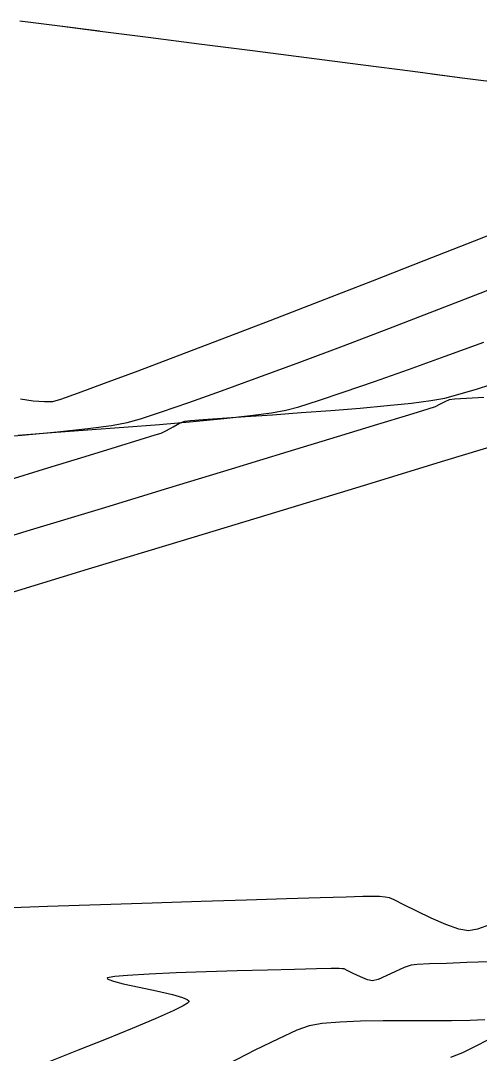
# Model space of a CAD drawing. Header units: metres. Extents: x 708868 to 711043, y 5411316 to 5413138.
# Drawn here: x 709926 to 709954.3, y 5411840.8 to 5411904.6 of the extents above; entities that cross this region are included whole.
import ezdxf

# ---------------------------------------------------------------- set-up
doc = ezdxf.new("R2010")
doc.units = ezdxf.units.M
for name, color, linetype in [('Rionegro 2010_Contours', 7, 'Continuous'), ('Rionegro 2014_Contours', 7, 'Continuous'), ('Rionegro 2018_Contours', 7, 'Continuous')]:
    doc.layers.add(name, color=color, linetype=linetype)

msp = doc.modelspace()

# ---------------------------------------------------------------- linework, layer by layer
at = {"layer": 'Rionegro 2010_Contours'}
for points in [[(709925.906, 5411904.551, 239), (709928.205, 5411904.254, 239), (709930.806, 5411903.918, 239)], [(709951.303, 5411901.274, 239), (709953.176, 5411901.032, 239), (709955.978, 5411900.67, 239)], [(709925.951, 5411881.209, 238), (709926.735, 5411881.103, 238), (709927.428, 5411881.043, 238), (709927.945, 5411881.05, 238), (709928.427, 5411881.198, 238), (709929.512, 5411881.583, 238), (709931.125, 5411882.176, 238), (709933.189, 5411882.949, 238), (709935.629, 5411883.873, 238), (709938.37, 5411884.918, 238), (709941.335, 5411886.057, 238), (709944.45, 5411887.26, 238), (709947.639, 5411888.498, 238), (709950.826, 5411889.743, 238), (709953.936, 5411890.965, 238), (709956.893, 5411892.136, 238)], [(709923.58, 5411878.763, 237), (709926.024, 5411878.979, 237), (709928.221, 5411879.19, 237), (709930.089, 5411879.391, 237), (709931.547, 5411879.581, 237), (709932.513, 5411879.754, 237), (709933.341, 5411879.989, 237), (709934.628, 5411880.409, 237), (709936.314, 5411880.992, 237), (709938.34, 5411881.714, 237), (709940.646, 5411882.553, 237), (709943.171, 5411883.488, 237), (709945.856, 5411884.495, 237), (709948.642, 5411885.554, 237), (709951.468, 5411886.64, 237), (709954.274, 5411887.733, 237), (709957.001, 5411888.81, 237)], [(709925.807, 5411878.98, 236), (709927.885, 5411879.131, 236), (709930.077, 5411879.294, 236), (709932.308, 5411879.466, 236), (709934.504, 5411879.643, 236), (709936.588, 5411879.823, 236), (709938.485, 5411880.003, 236), (709940.121, 5411880.18, 236), (709941.419, 5411880.349, 236), (709942.305, 5411880.509, 236), (709943.107, 5411880.732, 236), (709944.325, 5411881.117, 236), (709945.897, 5411881.642, 236), (709947.763, 5411882.287, 236), (709949.859, 5411883.029, 236), (709952.124, 5411883.849, 236), (709954.497, 5411884.723, 236)], [(709922.059, 5411871.752, 234), (709926.568, 5411873.125, 234), (709930.94, 5411874.457, 234), (709935.096, 5411875.723, 234), (709938.957, 5411876.9, 234), (709942.444, 5411877.964, 234), (709945.479, 5411878.891, 234), (709947.983, 5411879.656, 234), (709949.877, 5411880.235, 234), (709951.083, 5411880.605, 234), (709951.521, 5411880.741, 234), (709951.79, 5411880.878, 234), (709952.119, 5411881.058, 234), (709952.39, 5411881.18, 234), (709952.704, 5411881.209, 234), (709953.443, 5411881.256, 234), (709954.503, 5411881.32, 234)], [(709924.22, 5411868.917, 233), (709930.141, 5411870.719, 233), (709935.996, 5411872.5, 233), (709941.679, 5411874.23, 233), (709947.087, 5411875.875, 233), (709952.113, 5411877.406, 233), (709956.655, 5411878.788, 233)], [(709954.916, 5411848.782, 233), (709954.112, 5411848.497, 233), (709953.554, 5411848.39, 233), (709952.957, 5411848.502, 233), (709952.161, 5411848.787, 233), (709951.266, 5411849.178, 233), (709950.371, 5411849.606, 233), (709949.576, 5411850.004, 233), (709948.98, 5411850.304, 233), (709948.684, 5411850.436, 233), (709948.416, 5411850.475, 233), (709948.066, 5411850.499, 233), (709947.713, 5411850.511, 233), (709947.439, 5411850.516, 233), (709947.047, 5411850.506, 233), (709946.014, 5411850.477, 233), (709944.422, 5411850.431, 233), (709942.35, 5411850.369, 233), (709939.879, 5411850.293, 233), (709937.089, 5411850.205, 233), (709934.061, 5411850.106, 233), (709930.873, 5411849.999, 233), (709927.608, 5411849.886, 233), (709924.345, 5411849.767, 233)], [(709954.848, 5411846.487, 234), (709953.468, 5411846.429, 234), (709952.21, 5411846.384, 234), (709951.16, 5411846.347, 234), (709950.403, 5411846.313, 234), (709950.022, 5411846.276, 234), (709949.603, 5411846.124, 234), (709949.062, 5411845.876, 234), (709948.495, 5411845.606, 234), (709947.992, 5411845.39, 234), (709947.649, 5411845.302, 234), (709947.327, 5411845.377, 234), (709946.894, 5411845.555, 234), (709946.447, 5411845.768, 234), (709946.084, 5411845.951, 234), (709945.903, 5411846.036, 234), (709945.767, 5411846.053, 234), (709945.595, 5411846.062, 234), (709945.457, 5411846.064, 234), (709945.105, 5411846.058, 234), (709944.189, 5411846.039, 234), (709942.834, 5411846.008, 234), (709941.166, 5411845.967, 234), (709939.31, 5411845.916, 234), (709937.393, 5411845.856, 234), (709935.541, 5411845.789, 234), (709933.878, 5411845.716, 234), (709932.532, 5411845.637, 234), (709931.768, 5411845.571, 234), (709931.419, 5411845.519, 234), (709931.308, 5411845.485, 234), (709931.292, 5411845.467, 234), (709931.301, 5411845.439, 234), (709931.388, 5411845.378, 234), (709931.671, 5411845.276, 234), (709932.271, 5411845.125, 234), (709933.252, 5411844.916, 234), (709934.327, 5411844.694, 234), (709935.317, 5411844.467, 234), (709935.929, 5411844.287, 234), (709936.224, 5411844.156, 234), (709936.322, 5411844.072, 234), (709936.336, 5411844.031, 234), (709936.327, 5411844.004, 234), (709936.243, 5411843.927, 234), (709935.968, 5411843.762, 234), (709935.351, 5411843.457, 234), (709934.242, 5411842.962, 234), (709932.838, 5411842.37, 234), (709931.23, 5411841.712, 234), (709929.504, 5411841.018, 234), (709927.75, 5411840.319, 234)], [(709955.346, 5411841.981, 236), (709954.184, 5411841.35, 236), (709953.194, 5411840.864, 236), (709952.451, 5411840.577, 236)]]:
    msp.add_polyline3d(points, dxfattribs=at)
at = {"layer": 'Rionegro 2014_Contours'}
for points in [[(709925.906, 5411904.551, 239), (709928.205, 5411904.254, 239), (709930.865, 5411903.91, 239), (709933.809, 5411903.531, 239), (709936.961, 5411903.124, 239), (709940.244, 5411902.701, 239), (709943.584, 5411902.27, 239), (709946.903, 5411901.842, 239), (709950.126, 5411901.426, 239), (709953.176, 5411901.032, 239), (709955.978, 5411900.67, 239)], [(709925.951, 5411881.209, 238), (709926.735, 5411881.103, 238), (709927.428, 5411881.043, 238), (709927.945, 5411881.05, 238), (709928.427, 5411881.198, 238), (709929.512, 5411881.583, 238), (709931.125, 5411882.176, 238), (709933.189, 5411882.949, 238), (709935.629, 5411883.873, 238), (709938.37, 5411884.918, 238), (709941.335, 5411886.057, 238), (709944.45, 5411887.26, 238), (709947.639, 5411888.498, 238), (709950.826, 5411889.743, 238), (709953.936, 5411890.965, 238), (709956.893, 5411892.136, 238)], [(709923.58, 5411878.763, 237), (709926.024, 5411878.979, 237), (709928.221, 5411879.19, 237), (709930.089, 5411879.391, 237), (709931.547, 5411879.581, 237), (709932.513, 5411879.754, 237), (709933.341, 5411879.989, 237), (709934.628, 5411880.409, 237), (709936.314, 5411880.992, 237), (709938.34, 5411881.714, 237), (709940.646, 5411882.553, 237), (709943.171, 5411883.488, 237), (709945.856, 5411884.495, 237), (709948.642, 5411885.554, 237), (709951.468, 5411886.64, 237), (709954.274, 5411887.733, 237), (709957.001, 5411888.81, 237)], [(709925.807, 5411878.98, 236), (709927.885, 5411879.131, 236), (709930.077, 5411879.294, 236), (709932.308, 5411879.466, 236), (709934.504, 5411879.643, 236), (709936.588, 5411879.823, 236), (709938.485, 5411880.003, 236), (709940.121, 5411880.18, 236), (709941.419, 5411880.349, 236), (709942.305, 5411880.509, 236), (709943.107, 5411880.732, 236), (709944.325, 5411881.117, 236), (709945.897, 5411881.642, 236), (709947.763, 5411882.287, 236), (709949.859, 5411883.029, 236), (709952.124, 5411883.849, 236), (709954.497, 5411884.723, 236)], [(709924.984, 5411876.147, 235), (709927.629, 5411876.956, 235), (709929.94, 5411877.664, 235), (709931.857, 5411878.252, 235), (709933.316, 5411878.701, 235), (709934.257, 5411878.992, 235), (709934.618, 5411879.107, 235), (709934.941, 5411879.266, 235), (709935.348, 5411879.491, 235), (709935.756, 5411879.709, 235), (709936.083, 5411879.847, 235), (709936.421, 5411879.884, 235), (709937.21, 5411879.944, 235), (709938.368, 5411880.025, 235), (709939.815, 5411880.124, 235), (709941.471, 5411880.238, 235), (709943.253, 5411880.366, 235), (709945.083, 5411880.504, 235), (709946.877, 5411880.65, 235), (709948.557, 5411880.802, 235), (709950.041, 5411880.956, 235), (709951.248, 5411881.112, 235), (709952.097, 5411881.265, 235), (709952.91, 5411881.484, 235), (709954.112, 5411881.844, 235), (709955.63, 5411882.326, 235)], [(709922.059, 5411871.752, 234), (709926.568, 5411873.125, 234), (709930.94, 5411874.457, 234), (709935.096, 5411875.723, 234), (709938.957, 5411876.9, 234), (709942.444, 5411877.964, 234), (709945.479, 5411878.891, 234), (709947.983, 5411879.656, 234), (709949.877, 5411880.235, 234), (709951.083, 5411880.605, 234), (709951.521, 5411880.741, 234), (709951.79, 5411880.878, 234), (709952.119, 5411881.058, 234), (709952.39, 5411881.18, 234), (709952.704, 5411881.209, 234), (709953.443, 5411881.256, 234), (709954.503, 5411881.32, 234)], [(709924.22, 5411868.917, 233), (709930.141, 5411870.719, 233), (709935.996, 5411872.5, 233), (709941.679, 5411874.23, 233), (709947.087, 5411875.875, 233), (709952.113, 5411877.406, 233), (709956.655, 5411878.788, 233)], [(709954.916, 5411848.782, 233), (709954.112, 5411848.497, 233), (709953.554, 5411848.39, 233), (709952.957, 5411848.502, 233), (709952.161, 5411848.787, 233), (709951.266, 5411849.178, 233), (709950.371, 5411849.606, 233), (709949.576, 5411850.004, 233), (709948.98, 5411850.304, 233), (709948.684, 5411850.436, 233), (709948.416, 5411850.475, 233), (709948.066, 5411850.499, 233), (709947.713, 5411850.511, 233), (709947.439, 5411850.516, 233), (709947.047, 5411850.506, 233), (709946.014, 5411850.477, 233), (709944.422, 5411850.431, 233), (709942.35, 5411850.369, 233), (709939.879, 5411850.293, 233), (709937.089, 5411850.205, 233), (709934.061, 5411850.106, 233), (709930.873, 5411849.999, 233), (709927.608, 5411849.886, 233), (709924.345, 5411849.767, 233)], [(709954.848, 5411846.487, 234), (709953.468, 5411846.429, 234), (709952.21, 5411846.384, 234), (709951.16, 5411846.347, 234), (709950.403, 5411846.313, 234), (709950.022, 5411846.276, 234), (709949.603, 5411846.124, 234), (709949.062, 5411845.876, 234), (709948.495, 5411845.606, 234), (709947.992, 5411845.39, 234), (709947.649, 5411845.302, 234), (709947.327, 5411845.377, 234), (709946.894, 5411845.555, 234), (709946.447, 5411845.768, 234), (709946.084, 5411845.951, 234), (709945.903, 5411846.036, 234), (709945.767, 5411846.053, 234), (709945.595, 5411846.062, 234), (709945.457, 5411846.064, 234), (709945.105, 5411846.058, 234), (709944.189, 5411846.039, 234), (709942.834, 5411846.008, 234), (709941.166, 5411845.967, 234), (709939.31, 5411845.916, 234), (709937.393, 5411845.856, 234), (709935.541, 5411845.789, 234), (709933.878, 5411845.716, 234), (709932.532, 5411845.637, 234), (709931.768, 5411845.571, 234), (709931.419, 5411845.519, 234), (709931.308, 5411845.485, 234), (709931.292, 5411845.467, 234), (709931.301, 5411845.439, 234), (709931.388, 5411845.378, 234), (709931.671, 5411845.276, 234), (709932.271, 5411845.125, 234), (709933.252, 5411844.916, 234), (709934.327, 5411844.694, 234), (709935.317, 5411844.467, 234), (709935.929, 5411844.287, 234), (709936.224, 5411844.156, 234), (709936.322, 5411844.072, 234), (709936.336, 5411844.031, 234), (709936.327, 5411844.004, 234), (709936.243, 5411843.927, 234), (709935.968, 5411843.762, 234), (709935.351, 5411843.457, 234), (709934.242, 5411842.962, 234), (709932.838, 5411842.37, 234), (709931.23, 5411841.712, 234), (709929.504, 5411841.018, 234), (709927.75, 5411840.319, 234)], [(709954.564, 5411842.902, 235), (709953.669, 5411842.856, 235), (709952.52, 5411842.838, 235), (709951.193, 5411842.836, 235), (709949.763, 5411842.838, 235), (709948.308, 5411842.835, 235), (709946.901, 5411842.814, 235), (709945.621, 5411842.765, 235), (709944.542, 5411842.676, 235), (709943.741, 5411842.536, 235), (709942.986, 5411842.258, 235), (709941.84, 5411841.737, 235), (709940.391, 5411841.026, 235), (709938.725, 5411840.173, 235)], [(709955.346, 5411841.981, 236), (709954.184, 5411841.35, 236), (709953.194, 5411840.864, 236), (709952.451, 5411840.577, 236)]]:
    msp.add_polyline3d(points, dxfattribs=at)
at = {"layer": 'Rionegro 2018_Contours'}
for points in [[(709925.906, 5411904.551, 239), (709928.205, 5411904.254, 239), (709930.865, 5411903.91, 239), (709933.809, 5411903.531, 239), (709936.961, 5411903.124, 239), (709940.244, 5411902.701, 239), (709943.584, 5411902.27, 239), (709946.903, 5411901.842, 239), (709950.126, 5411901.426, 239), (709953.176, 5411901.032, 239), (709955.978, 5411900.67, 239)], [(709925.951, 5411881.209, 238), (709926.735, 5411881.103, 238), (709927.428, 5411881.043, 238), (709927.945, 5411881.05, 238), (709928.427, 5411881.198, 238), (709929.512, 5411881.583, 238), (709931.125, 5411882.176, 238), (709933.189, 5411882.949, 238), (709935.629, 5411883.873, 238), (709938.37, 5411884.918, 238), (709941.335, 5411886.057, 238), (709944.45, 5411887.26, 238), (709947.639, 5411888.498, 238), (709950.826, 5411889.743, 238), (709953.936, 5411890.965, 238), (709956.893, 5411892.136, 238)], [(709923.58, 5411878.763, 237), (709926.024, 5411878.979, 237), (709928.221, 5411879.19, 237), (709930.089, 5411879.391, 237), (709931.547, 5411879.581, 237), (709932.513, 5411879.754, 237), (709933.341, 5411879.989, 237), (709934.628, 5411880.409, 237), (709936.314, 5411880.992, 237), (709938.34, 5411881.714, 237), (709940.646, 5411882.553, 237), (709943.171, 5411883.488, 237), (709945.856, 5411884.495, 237), (709948.642, 5411885.554, 237), (709951.468, 5411886.64, 237), (709954.274, 5411887.733, 237), (709957.001, 5411888.81, 237)], [(709925.807, 5411878.98, 236), (709927.885, 5411879.131, 236), (709930.077, 5411879.294, 236), (709932.308, 5411879.466, 236), (709934.504, 5411879.643, 236), (709936.588, 5411879.823, 236), (709938.485, 5411880.003, 236), (709940.121, 5411880.18, 236), (709941.419, 5411880.349, 236), (709942.305, 5411880.509, 236), (709943.107, 5411880.732, 236), (709944.325, 5411881.117, 236), (709945.897, 5411881.642, 236), (709947.763, 5411882.287, 236), (709949.859, 5411883.029, 236), (709952.124, 5411883.849, 236), (709954.497, 5411884.723, 236)], [(709924.984, 5411876.147, 235), (709927.629, 5411876.956, 235), (709929.94, 5411877.664, 235), (709931.857, 5411878.252, 235), (709933.316, 5411878.701, 235), (709934.257, 5411878.992, 235), (709934.618, 5411879.107, 235), (709934.941, 5411879.266, 235), (709935.348, 5411879.491, 235), (709935.756, 5411879.709, 235), (709936.083, 5411879.847, 235), (709936.421, 5411879.884, 235), (709937.21, 5411879.944, 235), (709938.368, 5411880.025, 235), (709939.815, 5411880.124, 235), (709941.471, 5411880.238, 235), (709943.253, 5411880.366, 235), (709945.083, 5411880.504, 235), (709946.877, 5411880.65, 235), (709948.557, 5411880.802, 235), (709950.041, 5411880.956, 235), (709951.248, 5411881.112, 235), (709952.097, 5411881.265, 235), (709952.91, 5411881.484, 235), (709954.112, 5411881.844, 235), (709955.63, 5411882.326, 235)], [(709922.059, 5411871.752, 234), (709926.568, 5411873.125, 234), (709930.94, 5411874.457, 234), (709935.096, 5411875.723, 234), (709938.957, 5411876.9, 234), (709942.444, 5411877.964, 234), (709945.479, 5411878.891, 234), (709947.983, 5411879.656, 234), (709949.877, 5411880.235, 234), (709951.083, 5411880.605, 234), (709951.521, 5411880.741, 234), (709951.79, 5411880.878, 234), (709952.119, 5411881.058, 234), (709952.39, 5411881.18, 234), (709952.704, 5411881.209, 234), (709953.443, 5411881.256, 234), (709954.503, 5411881.32, 234)], [(709924.22, 5411868.917, 233), (709930.141, 5411870.719, 233), (709935.996, 5411872.5, 233), (709941.679, 5411874.23, 233), (709947.087, 5411875.875, 233), (709952.113, 5411877.406, 233), (709956.655, 5411878.788, 233)], [(709954.916, 5411848.782, 233), (709954.112, 5411848.497, 233), (709953.554, 5411848.39, 233), (709952.957, 5411848.502, 233), (709952.161, 5411848.787, 233), (709951.266, 5411849.178, 233), (709950.371, 5411849.606, 233), (709949.576, 5411850.004, 233), (709948.98, 5411850.304, 233), (709948.684, 5411850.436, 233), (709948.416, 5411850.475, 233), (709948.066, 5411850.499, 233), (709947.713, 5411850.511, 233), (709947.439, 5411850.516, 233), (709947.047, 5411850.506, 233), (709946.014, 5411850.477, 233), (709944.422, 5411850.431, 233), (709942.35, 5411850.369, 233), (709939.879, 5411850.293, 233), (709937.089, 5411850.205, 233), (709934.061, 5411850.106, 233), (709930.873, 5411849.999, 233), (709927.608, 5411849.886, 233), (709924.345, 5411849.767, 233)], [(709954.848, 5411846.487, 234), (709953.468, 5411846.429, 234), (709952.21, 5411846.384, 234), (709951.16, 5411846.347, 234), (709950.403, 5411846.313, 234), (709950.022, 5411846.276, 234), (709949.603, 5411846.124, 234), (709949.062, 5411845.876, 234), (709948.495, 5411845.606, 234), (709947.992, 5411845.39, 234), (709947.649, 5411845.302, 234), (709947.327, 5411845.377, 234), (709946.894, 5411845.555, 234), (709946.447, 5411845.768, 234), (709946.084, 5411845.951, 234), (709945.903, 5411846.036, 234), (709945.767, 5411846.053, 234), (709945.595, 5411846.062, 234), (709945.457, 5411846.064, 234), (709945.105, 5411846.058, 234), (709944.189, 5411846.039, 234), (709942.834, 5411846.008, 234), (709941.166, 5411845.967, 234), (709939.31, 5411845.916, 234), (709937.393, 5411845.856, 234), (709935.541, 5411845.789, 234), (709933.878, 5411845.716, 234), (709932.532, 5411845.637, 234), (709931.768, 5411845.571, 234), (709931.419, 5411845.519, 234), (709931.308, 5411845.485, 234), (709931.292, 5411845.467, 234), (709931.301, 5411845.439, 234), (709931.388, 5411845.378, 234), (709931.671, 5411845.276, 234), (709932.271, 5411845.125, 234), (709933.252, 5411844.916, 234), (709934.327, 5411844.694, 234), (709935.317, 5411844.467, 234), (709935.929, 5411844.287, 234), (709936.224, 5411844.156, 234), (709936.322, 5411844.072, 234), (709936.336, 5411844.031, 234), (709936.327, 5411844.004, 234), (709936.243, 5411843.927, 234), (709935.968, 5411843.762, 234), (709935.351, 5411843.457, 234), (709934.242, 5411842.962, 234), (709932.838, 5411842.37, 234), (709931.23, 5411841.712, 234), (709929.504, 5411841.018, 234), (709927.75, 5411840.319, 234)], [(709954.564, 5411842.902, 235), (709953.669, 5411842.856, 235), (709952.52, 5411842.838, 235), (709951.193, 5411842.836, 235), (709949.763, 5411842.838, 235), (709948.308, 5411842.835, 235), (709946.901, 5411842.814, 235), (709945.621, 5411842.765, 235), (709944.542, 5411842.676, 235), (709943.741, 5411842.536, 235), (709942.986, 5411842.258, 235), (709941.84, 5411841.737, 235), (709940.391, 5411841.026, 235), (709938.725, 5411840.173, 235)], [(709955.346, 5411841.981, 236), (709954.184, 5411841.35, 236), (709953.194, 5411840.864, 236), (709952.451, 5411840.577, 236)]]:
    msp.add_polyline3d(points, dxfattribs=at)

doc.saveas('drawing.dxf')
